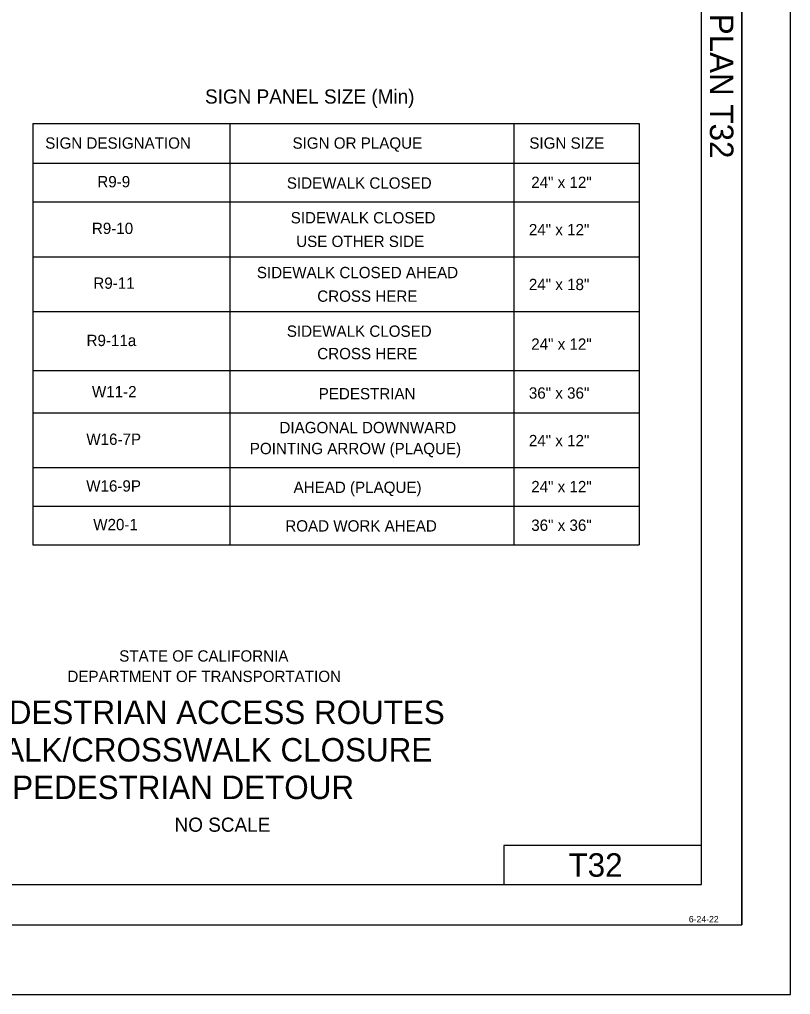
# Model space of a CAD drawing. Extents: x -893 to 867, y -474 to 712.
# Drawn here: x 390 to 867, y -474 to 129 of the extents above; entities that cross this region are included whole.
import ezdxf

# ---------------------------------------------------------------- set-up
doc = ezdxf.new("R2010")
doc.units = 0
for name, color, linetype in [('10 Sheet Format', 7, 'Continuous'), ('57 Undefined', 7, 'Continuous'), ('60 Nongeo Data', 7, 'Continuous')]:
    doc.layers.add(name, color=color, linetype=linetype)

msp = doc.modelspace()

# ---------------------------------------------------------------- linework, layer by layer
at = {"layer": '10 Sheet Format'}
for p, q in [((836.54, 668.96), (836.54, -431.04)), ((811.54, -406.04), (811.54, 643.96)), ((811.54, -381.95), (689.5, -381.95)), ((689.5, -381.95), (689.5, -406.04)), ((-813.45, -406.04), (811.54, -406.04)), ((-863.46, -431.04), (836.54, -431.04))]:
    msp.add_line(p, q, dxfattribs=at)
for points in [[(-893.46, -474.04), (866.54, -474.04), (866.54, 711.96), (-893.46, 711.96)], [(-863.46, -431.04), (836.54, -431.04), (836.54, 668.96), (-863.46, 668.96)]]:
    msp.add_lwpolyline(points, close=True, dxfattribs=at)
at = {"layer": '60 Nongeo Data'}
for p, q in [((398.41, 64.3), (398.41, -196.05)), ((398.41, 64.3), (772.97, 64.3)), ((520.26, 64.3), (520.26, -196.05)), ((695.73, 64.3), (695.73, -196.05)), ((772.97, 64.3), (772.97, -196.05)), ((398.41, 39.74), (772.97, 39.74)), ((398.41, 15.88), (772.97, 15.88)), ((398.41, -17.98), (772.97, -17.98)), ((398.41, -51.84), (772.97, -51.84)), ((398.41, -88.35), (772.97, -88.35)), ((398.41, -114.48), (772.97, -114.48)), ((398.41, -148.34), (772.97, -148.34)), ((398.41, -172.19), (772.97, -172.19)), ((398.41, -196.05), (772.97, -196.05))]:
    msp.add_line(p, q, dxfattribs=at)

# ---------------------------------------------------------------- texts
at = {"layer": '10 Sheet Format'}
msp.add_text('2022 STANDARD PLAN T32', height=14.5, rotation=270, dxfattribs=at).set_placement((816.77, 292.75))
for s, height, p in [('STATE OF CALIFORNIA', 7, (451.84, -268.28)), ('DEPARTMENT OF TRANSPORTATION', 7, (419.84, -280.89)), ('TEMPORARY PEDESTRIAN ACCESS ROUTES', 14.5, (229.54, -306.83)), ('TYPICAL SIDEWALK/CROSSWALK CLOSURE', 14.5, (230.39, -330.03)), ('AND PEDESTRIAN DETOUR', 14.5, (339.42, -353.23)), ('NO SCALE', 8.75, (486.02, -373.45)), ('6-24-22', 4, (803.75, -429.47))]:
    msp.add_text(s, height=height, dxfattribs=at).set_placement(p)
at = {"layer": '57 Undefined'}
for s, height, p in [('SIGN PANEL SIZE (Min)', 8.75, (504.85, 76.65)), ('SIGN DESIGNATION', 7, (406.13, 48.76)), ('SIGN OR PLAQUE', 7, (558.9, 48.76)), ('SIGN SIZE', 7, (705.19, 48.76)), ('R9-9', 7, (438.32, 24.88)), ('SIDEWALK CLOSED', 7, (555.4, 24.05)), ('24" x 12"', 7, (706.38, 24.48)), ('SIDEWALK CLOSED', 7, (557.77, 2.6)), ('R9-10', 7, (434.96, -3.96)), ('24" x 12"', 7, (704.91, -4.79)), ('USE OTHER SIDE', 7, (561.18, -12)), ('SIDEWALK CLOSED AHEAD', 7, (536.88, -31.27)), ('R9-11', 7, (435.87, -37.82)), ('24" x 18"', 7, (704.91, -38.65)), ('CROSS HERE', 7, (574.19, -45.86)), ('R9-11a', 7, (431.66, -73.24)), ('SIDEWALK CLOSED', 7, (555.4, -67.52)), ('24" x 12"', 7, (706.38, -75.53)), ('CROSS HERE', 7, (574.19, -81.38)), ('W11-2', 7, (435, -104.91)), ('PEDESTRIAN', 7, (575.08, -106.17)), ('36" x 36"', 7, (704.91, -105.74)), ('DIAGONAL DOWNWARD', 7, (550.84, -127.1)), ('W16-7P', 7, (431.53, -134.32)), ('24" x 12"', 7, (704.91, -135.15)), ('POINTING ARROW (PLAQUE)', 7, (532.53, -140.05)), ('W16-9P', 7, (431.46, -163.19)), ('AHEAD (PLAQUE)', 7, (559.55, -164.02)), ('24" x 12"', 7, (706.38, -163.6)), ('W20-1', 7, (435.8, -187.05)), ('ROAD WORK AHEAD', 7, (554.45, -187.88)), ('36" x 36"', 7, (706.38, -187.46))]:
    msp.add_text(s, height=height, dxfattribs=at).set_placement(p)
at = {"layer": '60 Nongeo Data'}
msp.add_text('T32', height=14.5, dxfattribs=at).set_placement((729.4, -401.24))

doc.saveas('drawing.dxf')
